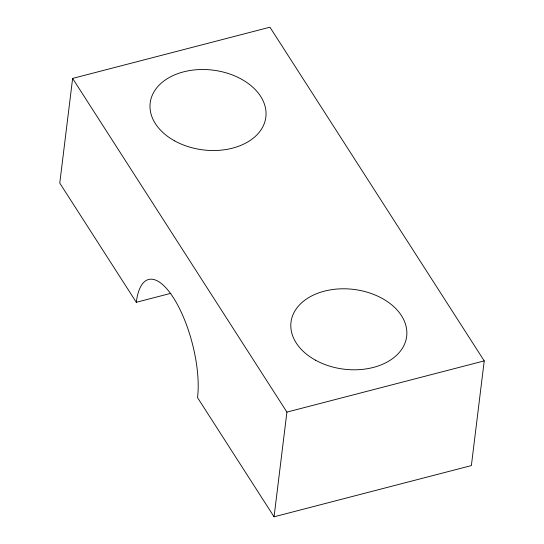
<?xml version="1.0" encoding="UTF-8"?>
<svg xmlns="http://www.w3.org/2000/svg" width="544" height="544" viewBox="0 0 544 544"><rect width="100%" height="100%" fill="white"/><g stroke="black" fill="none" stroke-linecap="round" stroke-linejoin="round"><path stroke-width="0.82" d="M72.624 78.418L59.772 183.11L136.306 302.287A72.828 26.214 75.4 0 1 173.346 297.609A72.828 26.214 75.4 0 1 197.533 397.623L274.06 516.8L471.376 465.582L484.228 360.89L269.94 27.2L72.624 78.418L286.919 412.1L274.06 516.8M136.306 302.287L170.836 293.325M286.919 412.1L484.228 360.89M315.513 360.189A58.262 40.181 7 0 0 406.647 336.532A58.262 40.181 7 0 0 324.346 291.156A58.262 40.181 7 0 0 315.513 360.189M174.699 140.91A58.262 40.181 7 0 0 265.832 117.252A58.262 40.181 7 0 0 183.525 71.876A58.262 40.181 7 0 0 174.699 140.91"/></g></svg>
